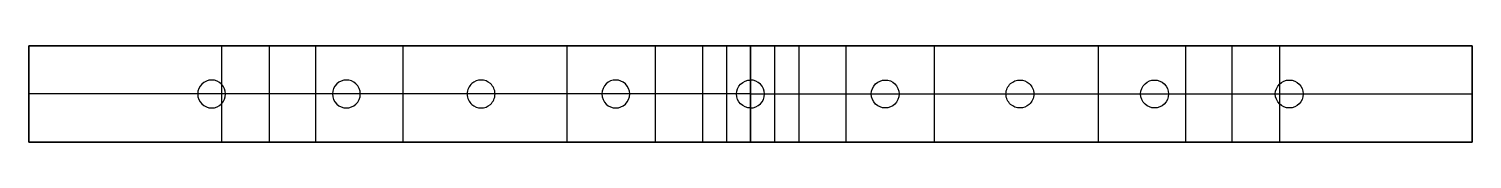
# Model space of a CAD drawing. Header units: millimetres. Extents: x -87 to 63, y -13 to -3.
import ezdxf

# ---------------------------------------------------------------- set-up
doc = ezdxf.new("R2010")
doc.units = ezdxf.units.MM
doc.header["$MEASUREMENT"] = 0
doc.layers.add('Layer 02', color=192, linetype='Continuous', true_color=0x7d26cd)

msp = doc.modelspace()

# ---------------------------------------------------------------- linework, layer by layer
at = {"layer": 'Layer 02'}
for p, q in [((-87.42, -12.87, 6.25), (-87.42, -2.87, 6.25)), ((-12.42, -12.87, -16.25), (-12.42, -2.87, -16.25)), ((-12.42, -12.87, -16.25), (-12.42, -2.87, -16.25)), ((62.58, -12.87, 6.25), (62.58, -2.87, 6.25)), ((-87.42, -7.87, 2.5), (-87.42, -7.87, 10)), ((-12.42, -7.87, -12.5), (-12.42, -7.87, -20)), ((-12.42, -7.87, -12.5), (-12.42, -7.87, -20)), ((62.58, -7.87, 2.5), (62.58, -7.87, 10))]:
    msp.add_line(p, q, dxfattribs=at)
at = {"layer": 'Layer 02', "extrusion": (2.70325e-17, -1, 4.05905e-16)}
msp.add_open_spline([(-12.42, -2.87, -20), (-13.25, -2.87, -20.02), (-14.09, -2.87, -20.03), (-15.76, -2.87, -19.97), (-16.59, -2.87, -19.9), (-19.08, -2.87, -19.58), (-20.72, -2.87, -19.22), (-25.52, -2.87, -17.77), (-28.56, -2.87, -16.34), (-37.34, -2.87, -11.48), (-42.75, -2.87, -7.51), (-51.46, -2.87, -2.53), (-54.46, -2.87, -1.03), (-59.2, -2.87, 0.62), (-60.81, -2.87, 1.07), (-64.08, -2.87, 1.79), (-65.72, -2.87, 2.07), (-74.03, -2.87, 3.09), (-80.75, -2.87, 2.83), (-87.42, -2.87, 2.5)], degree=3, knots=[0, 0, 0, 0, 2.50737, 2.50737, 5.01474, 5.01474, 10.029479, 10.029479, 20.058959, 20.058959, 40.117918, 40.117918, 50.147397, 50.147397, 55.162137, 55.162137, 60.176877, 60.176877, 80.235836, 80.235836, 80.235836, 80.235836], dxfattribs=at)
at = {"layer": 'Layer 02'}
for points in [[(-87.42, -2.87, 2.5), (-87.42, -7.87, 2.5), (-87.42, -12.87, 2.5)], [(-87.42, -2.87, 10), (-87.42, -7.87, 10), (-87.42, -12.87, 10)], [(-87.42, -2.87, 7.5), (-87.42, -2.87, 8.75), (-87.42, -2.87, 10)], [(-87.42, -2.87, 2.5), (-87.42, -2.87, 5), (-87.42, -2.87, 7.5)], [(-87.42, -12.87, 2.5), (-87.42, -7.87, 2.5), (-87.42, -2.87, 2.5)], [(-87.42, -2.87, 10), (-87.42, -7.87, 10), (-87.42, -12.87, 10)], [(-67.39, -2.87, 2.27), (-67.39, -7.87, 2.27), (-67.39, -12.87, 2.27)], [(-67.39, -2.87, 9.77), (-67.39, -4.86, 9.77), (-67.39, -6.85, 9.77)], [(-62.44, -2.87, 1.43), (-62.44, -7.87, 1.43), (-62.44, -12.87, 1.43)], [(-62.44, -2.87, 8.93), (-62.44, -7.87, 8.93), (-62.44, -12.87, 8.93)], [(-57.62, -2.87, 0.07), (-57.62, -7.87, 0.07), (-57.62, -12.87, 0.07)], [(-57.62, -2.87, 7.57), (-57.62, -7.87, 7.57), (-57.62, -12.87, 7.57)], [(-48.55, -2.87, -4.19), (-48.55, -7.87, -4.19), (-48.55, -12.87, -4.19)], [(-48.55, -2.87, 3.31), (-48.55, -7.87, 3.31), (-48.55, -12.87, 3.31)], [(-31.49, -2.87, -14.72), (-31.49, -7.87, -14.72), (-31.49, -12.87, -14.72)], [(-31.49, -2.87, -7.22), (-31.49, -7.87, -7.22), (-31.49, -12.87, -7.22)], [(-22.32, -2.87, -18.74), (-22.32, -7.87, -18.74), (-22.32, -12.87, -18.74)], [(-22.32, -2.87, -11.24), (-22.32, -7.87, -11.24), (-22.32, -12.87, -11.24)], [(-17.42, -2.87, -19.8), (-17.42, -7.87, -19.8), (-17.42, -12.87, -19.8)], [(-17.42, -2.87, -12.3), (-17.42, -7.87, -12.3), (-17.42, -12.87, -12.3)], [(-14.92, -2.87, -20), (-14.92, -7.87, -20), (-14.92, -12.87, -20)], [(-14.92, -2.87, -12.5), (-14.92, -7.87, -12.5), (-14.92, -12.87, -12.5)], [(-12.42, -12.87, -20), (-12.42, -7.87, -20), (-12.42, -2.87, -20)], [(-12.42, -6.42, -12.5), (-12.42, -4.65, -12.5), (-12.42, -2.87, -12.5)], [(-12.42, -12.87, -12.5), (-12.42, -7.87, -12.5), (-12.42, -2.87, -12.5)], [(-12.42, -2.87, -20), (-12.42, -7.87, -20), (-12.42, -12.87, -20)], [(-12.42, -2.87, -12.5), (-12.42, -2.87, -16.25), (-12.42, -2.87, -20)], [(-12.42, -12.87, -12.5), (-12.42, -7.87, -12.5), (-12.42, -2.87, -12.5)], [(-12.42, -2.87, -20), (-12.42, -7.87, -20), (-12.42, -12.87, -20)], [(-12.42, -2.87, -12.5), (-12.42, -2.87, -16.25), (-12.42, -2.87, -20)], [(-9.91, -2.87, -20), (-9.91, -7.87, -20), (-9.91, -12.87, -20)], [(-9.91, -2.87, -12.5), (-9.91, -7.87, -12.5), (-9.91, -12.87, -12.5)], [(-7.41, -2.87, -19.8), (-7.41, -7.87, -19.8), (-7.41, -12.87, -19.8)], [(-7.41, -2.87, -12.3), (-7.41, -7.87, -12.3), (-7.41, -12.87, -12.3)], [(-2.51, -2.87, -18.74), (-2.51, -7.87, -18.74), (-2.51, -12.87, -18.74)], [(-2.51, -2.87, -11.24), (-2.51, -7.87, -11.24), (-2.51, -12.87, -11.24)], [(6.66, -2.87, -14.72), (6.66, -7.87, -14.72), (6.66, -12.87, -14.72)], [(6.66, -2.87, -7.22), (6.66, -7.87, -7.22), (6.66, -12.87, -7.22)], [(23.72, -2.87, -4.19), (23.72, -7.87, -4.19), (23.72, -12.87, -4.19)], [(23.72, -2.87, 3.31), (23.72, -7.87, 3.31), (23.72, -12.87, 3.31)], [(32.79, -2.87, 0.07), (32.79, -7.87, 0.07), (32.79, -12.87, 0.07)], [(32.79, -2.87, 7.57), (32.79, -7.87, 7.57), (32.79, -12.87, 7.57)], [(37.61, -2.87, 1.43), (37.61, -7.87, 1.43), (37.61, -12.87, 1.43)], [(37.61, -2.87, 8.93), (37.61, -7.87, 8.93), (37.61, -12.87, 8.93)], [(42.55, -2.87, 2.27), (42.55, -7.87, 2.27), (42.55, -12.87, 2.27)], [(42.55, -2.87, 9.77), (42.55, -4.86, 9.77), (42.55, -6.85, 9.77)], [(62.58, -2.87, 2.5), (62.58, -7.87, 2.5), (62.58, -12.87, 2.5)], [(62.58, -2.87, 10), (62.58, -7.87, 10), (62.58, -12.87, 10)], [(62.58, -2.87, 7.5), (62.58, -2.87, 8.75), (62.58, -2.87, 10)], [(62.58, -2.87, 2.5), (62.58, -2.87, 5), (62.58, -2.87, 7.5)], [(62.58, -12.87, 2.5), (62.58, -7.87, 2.5), (62.58, -2.87, 2.5)], [(62.58, -2.87, 10), (62.58, -7.87, 10), (62.58, -12.87, 10)], [(-67.39, -8.89, 9.77), (-67.39, -10.88, 9.77), (-67.39, -12.87, 9.77)], [(42.55, -8.89, 9.77), (42.55, -10.88, 9.77), (42.55, -12.87, 9.77)], [(-12.42, -12.87, -12.5), (-12.42, -11.1, -12.5), (-12.42, -9.32, -12.5)], [(-87.42, -12.87, 10), (-87.42, -12.87, 6.25), (-87.42, -12.87, 2.5)], [(-67.39, -12.87, 9.77), (-67.39, -12.87, 6.02), (-67.39, -12.87, 2.27)], [(-62.44, -12.87, 8.93), (-62.44, -12.87, 5.18), (-62.44, -12.87, 1.43)], [(-57.62, -12.87, 7.57), (-57.62, -12.87, 3.82), (-57.62, -12.87, 0.07)], [(-48.55, -12.87, 3.31), (-48.55, -12.87, -0.44), (-48.55, -12.87, -4.19)], [(-31.49, -12.87, -7.22), (-31.49, -12.87, -10.97), (-31.49, -12.87, -14.72)], [(-22.32, -12.87, -11.24), (-22.32, -12.87, -14.99), (-22.32, -12.87, -18.74)], [(-17.42, -12.87, -12.3), (-17.42, -12.87, -16.05), (-17.42, -12.87, -19.8)], [(-14.92, -12.87, -12.5), (-14.92, -12.87, -16.25), (-14.92, -12.87, -20)], [(-12.42, -12.87, -20), (-12.42, -12.87, -16.25), (-12.42, -12.87, -12.5)], [(-12.42, -12.87, -20), (-12.42, -12.87, -16.25), (-12.42, -12.87, -12.5)], [(-12.42, -12.87, -20), (-12.42, -12.87, -16.25), (-12.42, -12.87, -12.5)], [(-9.91, -12.87, -12.5), (-9.91, -12.87, -16.25), (-9.91, -12.87, -20)], [(-7.41, -12.87, -12.3), (-7.41, -12.87, -16.05), (-7.41, -12.87, -19.8)], [(-2.51, -12.87, -11.24), (-2.51, -12.87, -14.99), (-2.51, -12.87, -18.74)], [(6.66, -12.87, -7.22), (6.66, -12.87, -10.97), (6.66, -12.87, -14.72)], [(23.72, -12.87, 3.31), (23.72, -12.87, -0.44), (23.72, -12.87, -4.19)], [(32.79, -12.87, 7.57), (32.79, -12.87, 3.82), (32.79, -12.87, 0.07)], [(37.61, -12.87, 8.93), (37.61, -12.87, 5.18), (37.61, -12.87, 1.43)], [(42.55, -12.87, 9.77), (42.55, -12.87, 6.02), (42.55, -12.87, 2.27)], [(62.58, -12.87, 10), (62.58, -12.87, 6.25), (62.58, -12.87, 2.5)]]:
    msp.add_open_spline(points, degree=2, dxfattribs=at)
at = {"layer": 'Layer 02', "extrusion": (-1.59981e-15, -1, -5.33269e-15)}
for points, knots in [([(-87.42, -2.87, 2.5), (-80.75, -2.87, 2.83), (-74.03, -2.87, 3.09), (-64.07, -2.87, 1.86), (-60.78, -2.87, 1.17), (-54.46, -2.87, -1.03), (-51.46, -2.87, -2.53), (-42.75, -2.87, -7.51), (-37.34, -2.87, -11.48), (-28.56, -2.87, -16.34), (-25.52, -2.87, -17.77), (-20.72, -2.87, -19.22), (-19.08, -2.87, -19.58), (-16.59, -2.87, -19.9), (-15.76, -2.87, -19.97), (-14.09, -2.87, -20.03), (-13.25, -2.87, -20.02), (-12.42, -2.87, -20)], [0, 0, 0, 0, 20.058959, 20.058959, 30.088438, 30.088438, 40.117918, 40.117918, 60.176877, 60.176877, 70.206356, 70.206356, 75.221096, 75.221096, 77.728466, 77.728466, 80.235836, 80.235836, 80.235836, 80.235836]), ([(-12.42, -2.87, -12.5), (-13.25, -2.87, -12.52), (-14.09, -2.87, -12.53), (-15.76, -2.87, -12.47), (-16.59, -2.87, -12.4), (-19.08, -2.87, -12.08), (-20.72, -2.87, -11.72), (-25.52, -2.87, -10.27), (-28.56, -2.87, -8.84), (-37.34, -2.87, -3.98), (-42.75, -2.87, -0.01), (-51.46, -2.87, 4.97), (-54.46, -2.87, 6.47), (-60.78, -2.87, 8.67), (-64.07, -2.87, 9.36), (-74.03, -2.87, 10.59), (-80.75, -2.87, 10.33), (-87.42, -2.87, 10)], [-80.235836, -80.235836, -80.235836, -80.235836, -77.728466, -77.728466, -75.221096, -75.221096, -70.206356, -70.206356, -60.176877, -60.176877, -40.117918, -40.117918, -30.088438, -30.088438, -20.058959, -20.058959, 0, 0, 0, 0]), ([(-87.42, -2.87, 7.5), (-80.75, -2.87, 7.83), (-74.03, -2.87, 8.09), (-64.07, -2.87, 6.86), (-60.78, -2.87, 6.17), (-54.46, -2.87, 3.97), (-51.46, -2.87, 2.47), (-42.75, -2.87, -2.51), (-37.34, -2.87, -6.48), (-28.56, -2.87, -11.34), (-25.52, -2.87, -12.77), (-20.72, -2.87, -14.22), (-19.08, -2.87, -14.58), (-16.59, -2.87, -14.9), (-15.76, -2.87, -14.97), (-14.09, -2.87, -15.03), (-13.25, -2.87, -15.02), (-12.42, -2.87, -15)], [0, 0, 0, 0, 20.058959, 20.058959, 30.088438, 30.088438, 40.117918, 40.117918, 60.176877, 60.176877, 70.206356, 70.206356, 75.221096, 75.221096, 77.728466, 77.728466, 80.235836, 80.235836, 80.235836, 80.235836])]:
    msp.add_open_spline(points, degree=3, knots=knots, dxfattribs=at)
at = {"layer": 'Layer 02'}
for points, degree, knots in [([(-87.42, -2.87, 10), (-87.42, -2.87, 8.75), (-87.42, -2.87, 7.5), (-87.42, -2.87, 5), (-87.42, -2.87, 2.5)], 2, [0, 0, 0, 2.5, 2.5, 7.5, 7.5, 7.5]), ([(-67.39, -2.87, 2.27), (-67.39, -2.87, 4.77), (-67.39, -2.87, 7.27), (-67.39, -2.87, 8.52), (-67.39, -2.87, 9.77)], 2, [-7.5, -7.5, -7.5, -2.5, -2.5, 0, 0, 0]), ([(-57.62, -2.87, 0.07), (-57.62, -2.87, 2.57), (-57.62, -2.87, 5.07), (-57.62, -2.87, 6.32), (-57.62, -2.87, 7.57)], 2, [-7.5, -7.5, -7.5, -2.5, -2.5, 0, 0, 0]), ([(-48.55, -2.87, -4.19), (-48.55, -2.87, -1.69), (-48.55, -2.87, 0.81), (-48.55, -2.87, 2.06), (-48.55, -2.87, 3.31)], 2, [-7.5, -7.5, -7.5, -2.5, -2.5, 0, 0, 0]), ([(-31.49, -2.87, -14.72), (-31.49, -2.87, -12.22), (-31.49, -2.87, -9.72), (-31.49, -2.87, -8.47), (-31.49, -2.87, -7.22)], 2, [-7.5, -7.5, -7.5, -2.5, -2.5, 0, 0, 0]), ([(-22.32, -2.87, -18.74), (-22.32, -2.87, -16.24), (-22.32, -2.87, -13.74), (-22.32, -2.87, -12.49), (-22.32, -2.87, -11.24)], 2, [-7.5, -7.5, -7.5, -2.5, -2.5, 0, 0, 0]), ([(-17.42, -2.87, -19.8), (-17.42, -2.87, -17.3), (-17.42, -2.87, -14.8), (-17.42, -2.87, -13.55), (-17.42, -2.87, -12.3)], 2, [-7.5, -7.5, -7.5, -2.5, -2.5, 0, 0, 0]), ([(-14.92, -2.87, -20), (-14.92, -2.87, -17.5), (-14.92, -2.87, -15), (-14.92, -2.87, -13.75), (-14.92, -2.87, -12.5)], 2, [-7.5, -7.5, -7.5, -2.5, -2.5, 0, 0, 0]), ([(-12.42, -2.87, -20), (-12.42, -2.87, -17.5), (-12.42, -2.87, -15), (-12.42, -2.87, -13.75), (-12.42, -2.87, -12.5)], 2, [-7.5, -7.5, -7.5, -2.5, -2.5, 0, 0, 0]), ([(-9.91, -2.87, -20), (-9.91, -2.87, -17.5), (-9.91, -2.87, -15), (-9.91, -2.87, -13.75), (-9.91, -2.87, -12.5)], 2, [-7.5, -7.5, -7.5, -2.5, -2.5, 0, 0, 0]), ([(-7.41, -2.87, -19.8), (-7.41, -2.87, -17.3), (-7.41, -2.87, -14.8), (-7.41, -2.87, -13.55), (-7.41, -2.87, -12.3)], 2, [-7.5, -7.5, -7.5, -2.5, -2.5, 0, 0, 0]), ([(-2.51, -2.87, -18.74), (-2.51, -2.87, -16.24), (-2.51, -2.87, -13.74), (-2.51, -2.87, -12.49), (-2.51, -2.87, -11.24)], 2, [-7.5, -7.5, -7.5, -2.5, -2.5, 0, 0, 0]), ([(6.66, -2.87, -14.72), (6.66, -2.87, -12.22), (6.66, -2.87, -9.72), (6.66, -2.87, -8.47), (6.66, -2.87, -7.22)], 2, [-7.5, -7.5, -7.5, -2.5, -2.5, 0, 0, 0]), ([(23.72, -2.87, -4.19), (23.72, -2.87, -1.69), (23.72, -2.87, 0.81), (23.72, -2.87, 2.06), (23.72, -2.87, 3.31)], 2, [-7.5, -7.5, -7.5, -2.5, -2.5, 0, 0, 0]), ([(32.79, -2.87, 0.07), (32.79, -2.87, 2.57), (32.79, -2.87, 5.07), (32.79, -2.87, 6.32), (32.79, -2.87, 7.57)], 2, [-7.5, -7.5, -7.5, -2.5, -2.5, 0, 0, 0]), ([(42.55, -2.87, 2.27), (42.55, -2.87, 4.77), (42.55, -2.87, 7.27), (42.55, -2.87, 8.52), (42.55, -2.87, 9.77)], 2, [-7.5, -7.5, -7.5, -2.5, -2.5, 0, 0, 0]), ([(62.58, -2.87, 10), (62.58, -2.87, 8.75), (62.58, -2.87, 7.5), (62.58, -2.87, 5), (62.58, -2.87, 2.5)], 2, [0, 0, 0, 2.5, 2.5, 7.5, 7.5, 7.5]), ([(-69.87, -7.87, 10.03), (-69.87, -7.48, 10.03), (-69.71, -7.12, 10.02), (-69.17, -6.57, 9.97), (-68.8, -6.42, 9.93), (-68.42, -6.42, 9.89), (-68.03, -6.42, 9.85), (-67.66, -6.58, 9.81), (-67.39, -6.85, 9.77), (-67.12, -7.12, 9.74), (-66.97, -7.49, 9.72), (-66.97, -7.87, 9.72), (-66.97, -8.25, 9.72), (-67.12, -8.62, 9.74), (-67.39, -8.89, 9.77), (-67.66, -9.17, 9.81), (-68.03, -9.32, 9.85), (-68.42, -9.32, 9.89), (-68.8, -9.32, 9.93), (-69.17, -9.17, 9.97), (-69.71, -8.63, 10.02), (-69.87, -8.26, 10.03), (-69.87, -7.87, 10.03)], 3, [0, 0, 0, 0, 1.171432, 1.171432, 2.342208, 2.342208, 2.342208, 3.524543, 3.524543, 3.524543, 4.68682, 4.68682, 4.68682, 5.849098, 5.849098, 5.849098, 7.031432, 7.031432, 7.031432, 8.202209, 8.202209, 9.373641, 9.373641, 9.373641, 9.373641]), ([(-55.87, -7.87, 6.92), (-55.87, -7.46, 6.92), (-55.7, -7.09, 6.85), (-55.14, -6.56, 6.62), (-54.78, -6.42, 6.47), (-54.42, -6.42, 6.31), (-54.05, -6.42, 6.15), (-53.69, -6.56, 5.98), (-53.14, -7.08, 5.72), (-52.97, -7.46, 5.64), (-52.97, -7.87, 5.64), (-52.97, -8.28, 5.64), (-53.14, -8.66, 5.72), (-53.69, -9.18, 5.98), (-54.05, -9.32, 6.15), (-54.42, -9.32, 6.31), (-54.78, -9.32, 6.47), (-55.14, -9.18, 6.62), (-55.7, -8.65, 6.85), (-55.87, -8.28, 6.92), (-55.87, -7.87, 6.92)], 3, [0, 0, 0, 0, 1.227448, 1.227448, 2.438716, 2.438716, 2.438716, 3.655889, 3.655889, 4.893848, 4.893848, 4.893848, 6.131807, 6.131807, 7.34898, 7.34898, 7.34898, 8.560247, 8.560247, 9.787695, 9.787695, 9.787695, 9.787695]), ([(-41.87, -7.87, -0.81), (-41.87, -7.44, -0.81), (-41.67, -7.05, -0.93), (-41.11, -6.54, -1.29), (-40.76, -6.42, -1.52), (-40.42, -6.42, -1.74), (-40.07, -6.42, -1.96), (-39.72, -6.54, -2.19), (-39.16, -7.05, -2.55), (-38.97, -7.44, -2.67), (-38.97, -7.87, -2.67), (-38.97, -8.31, -2.67), (-39.16, -8.69, -2.55), (-39.72, -9.2, -2.19), (-40.07, -9.32, -1.96), (-40.42, -9.32, -1.74), (-40.76, -9.32, -1.52), (-41.11, -9.2, -1.29), (-41.67, -8.69, -0.93), (-41.87, -8.31, -0.81), (-41.87, -7.87, -0.81)], 3, [0, 0, 0, 0, 1.299995, 1.299995, 2.566494, 2.566494, 2.566494, 3.832891, 3.832891, 5.132764, 5.132764, 5.132764, 6.432637, 6.432637, 7.699034, 7.699034, 7.699034, 8.965533, 8.965533, 10.265528, 10.265528, 10.265528, 10.265528]), ([(-27.87, -7.87, -9.08), (-27.87, -7.46, -9.08), (-27.69, -7.08, -9.16), (-27.14, -6.56, -9.41), (-26.78, -6.42, -9.57), (-26.42, -6.42, -9.73), (-26.05, -6.42, -9.89), (-25.69, -6.56, -10.03), (-25.14, -7.09, -10.26), (-24.97, -7.46, -10.32), (-24.97, -7.87, -10.32), (-24.97, -8.28, -10.32), (-25.14, -8.65, -10.26), (-25.69, -9.18, -10.03), (-26.05, -9.32, -9.89), (-26.42, -9.32, -9.73), (-26.78, -9.32, -9.57), (-27.14, -9.18, -9.41), (-27.69, -8.66, -9.16), (-27.87, -8.28, -9.08), (-27.87, -7.87, -9.08)], 3, [0, 0, 0, 0, 1.235153, 1.235153, 2.45018, 2.45018, 2.45018, 3.659171, 3.659171, 4.883373, 4.883373, 4.883373, 6.107574, 6.107574, 7.316565, 7.316565, 7.316565, 8.531592, 8.531592, 9.766745, 9.766745, 9.766745, 9.766745]), ([(-13.87, -7.87, -12.52), (-13.87, -7.49, -12.52), (-13.71, -7.12, -12.52), (-13.17, -6.57, -12.51), (-12.8, -6.42, -12.51), (-12.42, -6.42, -12.5)], 3, [0, 0, 0, 0, 1.168374, 1.168374, 2.336799, 2.336799, 2.336799, 2.336799]), ([(-12.42, -9.32, -12.5), (-12.03, -9.32, -12.51), (-11.66, -9.17, -12.51), (-11.12, -8.62, -12.52), (-10.97, -8.26, -12.52), (-10.97, -7.87, -12.52), (-10.97, -7.49, -12.52), (-11.12, -7.12, -12.52), (-11.66, -6.57, -12.51), (-12.03, -6.42, -12.51), (-12.42, -6.42, -12.5)], 3, [0, 0, 0, 0, 1.168424, 1.168424, 2.336799, 2.336799, 2.336799, 3.505173, 3.505173, 4.673598, 4.673598, 4.673598, 4.673598]), ([(3.03, -7.87, -9.08), (3.03, -7.46, -9.08), (2.86, -7.08, -9.16), (2.31, -6.56, -9.41), (1.95, -6.42, -9.57), (1.58, -6.42, -9.73), (1.22, -6.42, -9.89), (0.86, -6.56, -10.03), (0.3, -7.09, -10.26), (0.13, -7.46, -10.32), (0.13, -7.87, -10.32), (0.13, -8.28, -10.32), (0.3, -8.65, -10.26), (0.86, -9.18, -10.03), (1.22, -9.32, -9.89), (1.58, -9.32, -9.73), (1.95, -9.32, -9.57), (2.31, -9.18, -9.41), (2.86, -8.66, -9.16), (3.03, -8.28, -9.08), (3.03, -7.87, -9.08)], 3, [0, 0, 0, 0, 1.235153, 1.235153, 2.45018, 2.45018, 2.45018, 3.659171, 3.659171, 4.883373, 4.883373, 4.883373, 6.107574, 6.107574, 7.316565, 7.316565, 7.316565, 8.531592, 8.531592, 9.766745, 9.766745, 9.766745, 9.766745]), ([(17.03, -7.87, -0.81), (17.03, -7.44, -0.81), (16.84, -7.05, -0.93), (16.28, -6.54, -1.29), (15.93, -6.42, -1.52), (15.58, -6.42, -1.74), (15.24, -6.42, -1.96), (14.89, -6.54, -2.19), (14.33, -7.05, -2.55), (14.13, -7.44, -2.67), (14.13, -7.87, -2.67), (14.13, -8.31, -2.67), (14.33, -8.69, -2.55), (14.89, -9.2, -2.19), (15.24, -9.32, -1.96), (15.58, -9.32, -1.74), (15.93, -9.32, -1.52), (16.28, -9.2, -1.29), (16.84, -8.69, -0.93), (17.03, -8.31, -0.81), (17.03, -7.87, -0.81)], 3, [0, 0, 0, 0, 1.299995, 1.299995, 2.566494, 2.566494, 2.566494, 3.832891, 3.832891, 5.132764, 5.132764, 5.132764, 6.432637, 6.432637, 7.699034, 7.699034, 7.699034, 8.965533, 8.965533, 10.265528, 10.265528, 10.265528, 10.265528]), ([(31.03, -7.87, 6.92), (31.03, -7.46, 6.92), (30.86, -7.09, 6.85), (30.31, -6.56, 6.62), (29.95, -6.42, 6.47), (29.58, -6.42, 6.31), (29.22, -6.42, 6.15), (28.86, -6.56, 5.98), (28.31, -7.08, 5.72), (28.13, -7.46, 5.64), (28.13, -7.87, 5.64), (28.13, -8.28, 5.64), (28.31, -8.66, 5.72), (28.86, -9.18, 5.98), (29.22, -9.32, 6.15), (29.58, -9.32, 6.31), (29.95, -9.32, 6.47), (30.31, -9.18, 6.62), (30.86, -8.65, 6.85), (31.03, -8.28, 6.92), (31.03, -7.87, 6.92)], 3, [0, 0, 0, 0, 1.227448, 1.227448, 2.438716, 2.438716, 2.438716, 3.655889, 3.655889, 4.893848, 4.893848, 4.893848, 6.131807, 6.131807, 7.34898, 7.34898, 7.34898, 8.560247, 8.560247, 9.787695, 9.787695, 9.787695, 9.787695]), ([(45.03, -7.87, 10.03), (45.03, -7.48, 10.03), (44.88, -7.12, 10.02), (44.34, -6.57, 9.97), (43.97, -6.42, 9.93), (43.58, -6.42, 9.89), (43.2, -6.42, 9.85), (42.83, -6.58, 9.81), (42.55, -6.85, 9.77), (42.29, -7.12, 9.74), (42.13, -7.49, 9.72), (42.13, -7.87, 9.72), (42.13, -8.25, 9.72), (42.29, -8.62, 9.74), (42.55, -8.89, 9.77), (42.83, -9.17, 9.81), (43.2, -9.32, 9.85), (43.58, -9.32, 9.89), (43.97, -9.32, 9.93), (44.34, -9.17, 9.97), (44.88, -8.63, 10.02), (45.03, -8.26, 10.03), (45.03, -7.87, 10.03)], 3, [0, 0, 0, 0, 1.171432, 1.171432, 2.342208, 2.342208, 2.342208, 3.524543, 3.524543, 3.524543, 4.68682, 4.68682, 4.68682, 5.849098, 5.849098, 5.849098, 7.031432, 7.031432, 7.031432, 8.202208, 8.202208, 9.373641, 9.373641, 9.373641, 9.373641]), ([(-12.42, -9.32, -12.5), (-12.8, -9.32, -12.51), (-13.17, -9.17, -12.51), (-13.71, -8.62, -12.52), (-13.87, -8.26, -12.52), (-13.87, -7.87, -12.52)], 3, [0, 0, 0, 0, 1.168425, 1.168425, 2.336799, 2.336799, 2.336799, 2.336799]), ([(-87.42, -12.87, 10), (-87.42, -12.87, 8.75), (-87.42, -12.87, 7.5), (-87.42, -12.87, 5), (-87.42, -12.87, 2.5)], 2, [10, 10, 10, 12.5, 12.5, 17.5, 17.5, 17.5]), ([(62.58, -12.87, 10), (62.58, -12.87, 8.75), (62.58, -12.87, 7.5), (62.58, -12.87, 5), (62.58, -12.87, 2.5)], 2, [10, 10, 10, 12.5, 12.5, 17.5, 17.5, 17.5])]:
    msp.add_open_spline(points, degree=degree, knots=knots, dxfattribs=at)
at = {"layer": 'Layer 02', "extrusion": (-2.23854e-15, -1, -7.14599e-15)}
msp.add_open_spline([(-12.42, -2.87, -12.5), (-13.25, -2.87, -12.52), (-14.09, -2.87, -12.53), (-15.76, -2.87, -12.47), (-16.59, -2.87, -12.4), (-19.08, -2.87, -12.08), (-20.72, -2.87, -11.72), (-25.52, -2.87, -10.27), (-28.56, -2.87, -8.84), (-37.34, -2.87, -3.98), (-42.75, -2.87, -0.01), (-51.46, -2.87, 4.97), (-54.46, -2.87, 6.47), (-59.2, -2.87, 8.12), (-60.81, -2.87, 8.57), (-64.08, -2.87, 9.29), (-65.72, -2.87, 9.57), (-74.03, -2.87, 10.59), (-80.75, -2.87, 10.33), (-87.42, -2.87, 10)], degree=3, knots=[0, 0, 0, 0, 2.50737, 2.50737, 5.01474, 5.01474, 10.029479, 10.029479, 20.058959, 20.058959, 40.117918, 40.117918, 50.147397, 50.147397, 55.162137, 55.162137, 60.176877, 60.176877, 80.235836, 80.235836, 80.235836, 80.235836], dxfattribs=at)
at = {"layer": 'Layer 02', "extrusion": (-2.70325e-17, -1, 4.05905e-16)}
msp.add_open_spline([(-12.42, -2.87, -20), (-11.58, -2.87, -20.02), (-10.74, -2.87, -20.03), (-9.07, -2.87, -19.97), (-8.24, -2.87, -19.9), (-5.75, -2.87, -19.58), (-4.12, -2.87, -19.22), (0.69, -2.87, -17.77), (3.73, -2.87, -16.34), (12.51, -2.87, -11.48), (17.92, -2.87, -7.51), (26.62, -2.87, -2.53), (29.63, -2.87, -1.03), (34.37, -2.87, 0.62), (35.98, -2.87, 1.07), (39.24, -2.87, 1.79), (40.89, -2.87, 2.07), (49.2, -2.87, 3.09), (55.91, -2.87, 2.83), (62.58, -2.87, 2.5)], degree=3, knots=[0, 0, 0, 0, 2.50737, 2.50737, 5.01474, 5.01474, 10.029479, 10.029479, 20.058959, 20.058959, 40.117918, 40.117918, 50.147397, 50.147397, 55.162137, 55.162137, 60.176877, 60.176877, 80.235836, 80.235836, 80.235836, 80.235836], dxfattribs=at)
at = {"layer": 'Layer 02', "extrusion": (1.59981e-15, -1, -5.33269e-15)}
for points, knots in [([(62.58, -2.87, 2.5), (55.91, -2.87, 2.83), (49.2, -2.87, 3.09), (39.23, -2.87, 1.86), (35.95, -2.87, 1.17), (29.63, -2.87, -1.03), (26.62, -2.87, -2.53), (17.92, -2.87, -7.51), (12.51, -2.87, -11.48), (3.73, -2.87, -16.34), (0.69, -2.87, -17.77), (-4.12, -2.87, -19.22), (-5.75, -2.87, -19.58), (-8.24, -2.87, -19.9), (-9.07, -2.87, -19.97), (-10.74, -2.87, -20.03), (-11.58, -2.87, -20.02), (-12.42, -2.87, -20)], [0, 0, 0, 0, 20.058959, 20.058959, 30.088438, 30.088438, 40.117918, 40.117918, 60.176877, 60.176877, 70.206356, 70.206356, 75.221096, 75.221096, 77.728466, 77.728466, 80.235836, 80.235836, 80.235836, 80.235836]), ([(-12.42, -2.87, -12.5), (-11.58, -2.87, -12.52), (-10.74, -2.87, -12.53), (-9.07, -2.87, -12.47), (-8.24, -2.87, -12.4), (-5.75, -2.87, -12.08), (-4.12, -2.87, -11.72), (0.69, -2.87, -10.27), (3.73, -2.87, -8.84), (12.51, -2.87, -3.98), (17.92, -2.87, -0.01), (26.62, -2.87, 4.97), (29.63, -2.87, 6.47), (35.95, -2.87, 8.67), (39.23, -2.87, 9.36), (49.2, -2.87, 10.59), (55.91, -2.87, 10.33), (62.58, -2.87, 10)], [-80.235836, -80.235836, -80.235836, -80.235836, -77.728466, -77.728466, -75.221096, -75.221096, -70.206356, -70.206356, -60.176877, -60.176877, -40.117918, -40.117918, -30.088438, -30.088438, -20.058959, -20.058959, 0, 0, 0, 0]), ([(62.58, -2.87, 7.5), (55.91, -2.87, 7.83), (49.2, -2.87, 8.09), (39.23, -2.87, 6.86), (35.95, -2.87, 6.17), (29.63, -2.87, 3.97), (26.62, -2.87, 2.47), (17.92, -2.87, -2.51), (12.51, -2.87, -6.48), (3.73, -2.87, -11.34), (0.69, -2.87, -12.77), (-4.12, -2.87, -14.22), (-5.75, -2.87, -14.58), (-8.24, -2.87, -14.9), (-9.07, -2.87, -14.97), (-10.74, -2.87, -15.03), (-11.58, -2.87, -15.02), (-12.42, -2.87, -15)], [0, 0, 0, 0, 20.058959, 20.058959, 30.088438, 30.088438, 40.117918, 40.117918, 60.176877, 60.176877, 70.206356, 70.206356, 75.221096, 75.221096, 77.728466, 77.728466, 80.235836, 80.235836, 80.235836, 80.235836])]:
    msp.add_open_spline(points, degree=3, knots=knots, dxfattribs=at)
at = {"layer": 'Layer 02', "extrusion": (2.23854e-15, -1, -7.14599e-15)}
msp.add_open_spline([(-12.42, -2.87, -12.5), (-11.58, -2.87, -12.52), (-10.74, -2.87, -12.53), (-9.07, -2.87, -12.47), (-8.24, -2.87, -12.4), (-5.75, -2.87, -12.08), (-4.12, -2.87, -11.72), (0.69, -2.87, -10.27), (3.73, -2.87, -8.84), (12.51, -2.87, -3.98), (17.92, -2.87, -0.01), (26.62, -2.87, 4.97), (29.63, -2.87, 6.47), (34.37, -2.87, 8.12), (35.98, -2.87, 8.57), (39.24, -2.87, 9.29), (40.89, -2.87, 9.57), (49.2, -2.87, 10.59), (55.91, -2.87, 10.33), (62.58, -2.87, 10)], degree=3, knots=[0, 0, 0, 0, 2.50737, 2.50737, 5.01474, 5.01474, 10.029479, 10.029479, 20.058959, 20.058959, 40.117918, 40.117918, 50.147397, 50.147397, 55.162137, 55.162137, 60.176877, 60.176877, 80.235836, 80.235836, 80.235836, 80.235836], dxfattribs=at)
at = {"layer": 'Layer 02', "extrusion": (-1.34794e-16, -1, -1.33516e-16)}
msp.add_open_spline([(-12.42, -7.87, -20), (-13.25, -7.87, -20.02), (-14.09, -7.87, -20.03), (-15.76, -7.87, -19.97), (-16.59, -7.87, -19.9), (-19.08, -7.87, -19.58), (-20.72, -7.87, -19.22), (-25.52, -7.87, -17.77), (-28.56, -7.87, -16.34), (-37.34, -7.87, -11.48), (-42.75, -7.87, -7.51), (-51.46, -7.87, -2.53), (-54.46, -7.87, -1.03), (-59.2, -7.87, 0.62), (-60.81, -7.87, 1.07), (-64.08, -7.87, 1.79), (-65.72, -7.87, 2.07), (-74.03, -7.87, 3.09), (-80.75, -7.87, 2.83), (-87.42, -7.87, 2.5)], degree=3, knots=[0, 0, 0, 0, 2.50737, 2.50737, 5.01474, 5.01474, 10.029479, 10.029479, 20.058959, 20.058959, 40.117918, 40.117918, 50.147397, 50.147397, 55.162137, 55.162137, 60.176877, 60.176877, 80.235836, 80.235836, 80.235836, 80.235836], dxfattribs=at)
at = {"layer": 'Layer 02', "extrusion": (-7.81635e-16, -1, 7.33269e-14)}
msp.add_open_spline([(-69.87, -7.87, 10.03), (-75.7, -7.87, 10.52), (-81.58, -7.87, 10.29), (-87.42, -7.87, 10)], degree=3, dxfattribs=at)
at = {"layer": 'Layer 02', "extrusion": (2.98903e-14, -1, 1.09769e-13)}
msp.add_open_spline([(-55.87, -7.87, 6.92), (-56.44, -7.87, 7.15), (-57.03, -7.87, 7.37), (-59.2, -7.87, 8.12), (-60.81, -7.87, 8.57), (-63.94, -7.87, 9.26), (-65.45, -7.87, 9.52), (-66.97, -7.87, 9.72)], degree=3, knots=[48.27654, 48.27654, 48.27654, 48.27654, 50.147397, 50.147397, 55.162137, 55.162137, 59.754552, 59.754552, 59.754552, 59.754552], dxfattribs=at)
at = {"layer": 'Layer 02', "extrusion": (-3.19524e-14, -1, -5.19959e-14)}
msp.add_open_spline([(-41.87, -7.87, -0.81), (-44.07, -7.87, 0.61), (-46.28, -7.87, 2.01), (-50, -7.87, 4.14), (-51.47, -7.87, 4.92), (-52.97, -7.87, 5.64)], degree=3, knots=[32.262976, 32.262976, 32.262976, 32.262976, 40.117918, 40.117918, 45.106965, 45.106965, 45.106965, 45.106965], dxfattribs=at)
at = {"layer": 'Layer 02', "extrusion": (2.73433e-14, 1, 4.58691e-14)}
msp.add_open_spline([(-27.87, -7.87, -9.08), (-29.09, -7.87, -8.5), (-30.3, -7.87, -7.88), (-34.04, -7.87, -5.8), (-36.51, -7.87, -4.25), (-38.97, -7.87, -2.67)], degree=3, knots=[15.989068, 15.989068, 15.989068, 15.989068, 20.058959, 20.058959, 28.813428, 28.813428, 28.813428, 28.813428], dxfattribs=at)
at = {"layer": 'Layer 02', "extrusion": (2.6729e-14, 1, 1.28636e-13)}
msp.add_open_spline([(-13.87, -7.87, -12.52), (-14.22, -7.87, -12.52), (-14.57, -7.87, -12.51), (-15.76, -7.87, -12.47), (-16.59, -7.87, -12.4), (-19.08, -7.87, -12.08), (-20.72, -7.87, -11.72), (-23.21, -7.87, -10.96), (-24.1, -7.87, -10.66), (-24.97, -7.87, -10.32)], degree=3, knots=[1.450211, 1.450211, 1.450211, 1.450211, 2.50737, 2.50737, 5.01474, 5.01474, 10.029479, 10.029479, 12.832463, 12.832463, 12.832463, 12.832463], dxfattribs=at)
at = {"layer": 'Layer 02', "extrusion": (1.34794e-16, -1, -1.33516e-16)}
msp.add_open_spline([(-12.42, -7.87, -20), (-11.58, -7.87, -20.02), (-10.74, -7.87, -20.03), (-9.07, -7.87, -19.97), (-8.24, -7.87, -19.9), (-5.75, -7.87, -19.58), (-4.12, -7.87, -19.22), (0.69, -7.87, -17.77), (3.73, -7.87, -16.34), (12.51, -7.87, -11.48), (17.92, -7.87, -7.51), (26.62, -7.87, -2.53), (29.63, -7.87, -1.03), (34.37, -7.87, 0.62), (35.98, -7.87, 1.07), (39.24, -7.87, 1.79), (40.89, -7.87, 2.07), (49.2, -7.87, 3.09), (55.91, -7.87, 2.83), (62.58, -7.87, 2.5)], degree=3, knots=[0, 0, 0, 0, 2.50737, 2.50737, 5.01474, 5.01474, 10.029479, 10.029479, 20.058959, 20.058959, 40.117918, 40.117918, 50.147397, 50.147397, 55.162137, 55.162137, 60.176877, 60.176877, 80.235836, 80.235836, 80.235836, 80.235836], dxfattribs=at)
at = {"layer": 'Layer 02', "extrusion": (-2.66093e-14, 1, 1.29244e-13)}
msp.add_open_spline([(-10.97, -7.87, -12.52), (-10.61, -7.87, -12.52), (-10.26, -7.87, -12.51), (-9.07, -7.87, -12.47), (-8.24, -7.87, -12.4), (-5.75, -7.87, -12.08), (-4.12, -7.87, -11.72), (-1.62, -7.87, -10.96), (-0.74, -7.87, -10.66), (0.13, -7.87, -10.32)], degree=3, knots=[1.450211, 1.450211, 1.450211, 1.450211, 2.50737, 2.50737, 5.01474, 5.01474, 10.029479, 10.029479, 12.832463, 12.832463, 12.832463, 12.832463], dxfattribs=at)
at = {"layer": 'Layer 02', "extrusion": (-2.91618e-14, 1, 4.92985e-14)}
msp.add_open_spline([(3.03, -7.87, -9.08), (4.26, -7.87, -8.5), (5.47, -7.87, -7.88), (9.21, -7.87, -5.8), (11.68, -7.87, -4.25), (14.13, -7.87, -2.67)], degree=3, knots=[15.989068, 15.989068, 15.989068, 15.989068, 20.058959, 20.058959, 28.813428, 28.813428, 28.813428, 28.813428], dxfattribs=at)
at = {"layer": 'Layer 02', "extrusion": (3.10583e-14, -1, -5.05938e-14)}
msp.add_open_spline([(17.03, -7.87, -0.81), (19.24, -7.87, 0.61), (21.45, -7.87, 2.01), (25.16, -7.87, 4.14), (26.63, -7.87, 4.92), (28.13, -7.87, 5.64)], degree=3, knots=[32.262976, 32.262976, 32.262976, 32.262976, 40.117918, 40.117918, 45.106965, 45.106965, 45.106965, 45.106965], dxfattribs=at)
at = {"layer": 'Layer 02', "extrusion": (-2.89808e-14, -1, 1.04901e-13)}
msp.add_open_spline([(31.03, -7.87, 6.92), (31.61, -7.87, 7.15), (32.2, -7.87, 7.37), (34.37, -7.87, 8.12), (35.98, -7.87, 8.57), (39.11, -7.87, 9.26), (40.61, -7.87, 9.52), (42.13, -7.87, 9.72)], degree=3, knots=[48.27654, 48.27654, 48.27654, 48.27654, 50.147397, 50.147397, 55.162137, 55.162137, 59.754552, 59.754552, 59.754552, 59.754552], dxfattribs=at)
at = {"layer": 'Layer 02', "extrusion": (7.32014e-16, -1, 7.39116e-14)}
msp.add_open_spline([(45.03, -7.87, 10.03), (50.87, -7.87, 10.52), (56.74, -7.87, 10.29), (62.58, -7.87, 10)], degree=3, dxfattribs=at)
at = {"layer": 'Layer 02', "extrusion": (-2.9662e-16, -1, -6.72937e-16)}
msp.add_open_spline([(-87.42, -12.87, 2.5), (-80.75, -12.87, 2.83), (-74.03, -12.87, 3.09), (-65.72, -12.87, 2.07), (-64.08, -12.87, 1.79), (-60.81, -12.87, 1.07), (-59.2, -12.87, 0.62), (-54.46, -12.87, -1.03), (-51.46, -12.87, -2.53), (-42.75, -12.87, -7.51), (-37.34, -12.87, -11.48), (-28.56, -12.87, -16.34), (-25.52, -12.87, -17.77), (-20.72, -12.87, -19.22), (-19.08, -12.87, -19.58), (-16.59, -12.87, -19.9), (-15.76, -12.87, -19.97), (-14.09, -12.87, -20.03), (-13.25, -12.87, -20.02), (-12.42, -12.87, -20)], degree=3, knots=[-80.235836, -80.235836, -80.235836, -80.235836, -60.176877, -60.176877, -55.162137, -55.162137, -50.147397, -50.147397, -40.117918, -40.117918, -20.058959, -20.058959, -10.029479, -10.029479, -5.01474, -5.01474, -2.50737, -2.50737, 0, 0, 0, 0], dxfattribs=at)
at = {"layer": 'Layer 02', "extrusion": (-1.94192e-15, -1, -6.47306e-15)}
for points, knots in [([(-12.42, -12.87, -12.5), (-13.25, -12.87, -12.52), (-14.09, -12.87, -12.53), (-15.76, -12.87, -12.47), (-16.59, -12.87, -12.4), (-19.08, -12.87, -12.08), (-20.72, -12.87, -11.72), (-25.52, -12.87, -10.27), (-28.56, -12.87, -8.84), (-37.34, -12.87, -3.98), (-42.75, -12.87, -0.01), (-51.46, -12.87, 4.97), (-54.46, -12.87, 6.47), (-59.2, -12.87, 8.12), (-60.81, -12.87, 8.57), (-64.08, -12.87, 9.29), (-65.72, -12.87, 9.57), (-74.03, -12.87, 10.59), (-80.75, -12.87, 10.33), (-87.42, -12.87, 10)], [0, 0, 0, 0, 2.50737, 2.50737, 5.01474, 5.01474, 10.029479, 10.029479, 20.058959, 20.058959, 40.117918, 40.117918, 50.147397, 50.147397, 55.162137, 55.162137, 60.176877, 60.176877, 80.235836, 80.235836, 80.235836, 80.235836]), ([(-87.42, -12.87, 2.5), (-80.75, -12.87, 2.83), (-74.03, -12.87, 3.09), (-65.72, -12.87, 2.07), (-64.08, -12.87, 1.79), (-60.81, -12.87, 1.07), (-59.2, -12.87, 0.62), (-54.46, -12.87, -1.03), (-51.46, -12.87, -2.53), (-42.75, -12.87, -7.51), (-37.34, -12.87, -11.48), (-28.56, -12.87, -16.34), (-25.52, -12.87, -17.77), (-20.72, -12.87, -19.22), (-19.08, -12.87, -19.58), (-16.59, -12.87, -19.9), (-15.76, -12.87, -19.97), (-14.09, -12.87, -20.03), (-13.25, -12.87, -20.02), (-12.42, -12.87, -20)], [-80.235836, -80.235836, -80.235836, -80.235836, -60.176877, -60.176877, -55.162137, -55.162137, -50.147397, -50.147397, -40.117918, -40.117918, -20.058959, -20.058959, -10.029479, -10.029479, -5.01474, -5.01474, -2.50737, -2.50737, 0, 0, 0, 0]), ([(-12.42, -12.87, -16.25), (-13.25, -12.87, -16.27), (-14.09, -12.87, -16.28), (-15.76, -12.87, -16.22), (-16.59, -12.87, -16.15), (-19.08, -12.87, -15.83), (-20.72, -12.87, -15.47), (-25.52, -12.87, -14.02), (-28.56, -12.87, -12.59), (-37.34, -12.87, -7.73), (-42.75, -12.87, -3.76), (-51.46, -12.87, 1.22), (-54.46, -12.87, 2.72), (-59.2, -12.87, 4.37), (-60.81, -12.87, 4.82), (-64.08, -12.87, 5.54), (-65.72, -12.87, 5.82), (-74.03, -12.87, 6.84), (-80.75, -12.87, 6.58), (-87.42, -12.87, 6.25)], [0, 0, 0, 0, 2.50737, 2.50737, 5.01474, 5.01474, 10.029479, 10.029479, 20.058959, 20.058959, 40.117918, 40.117918, 50.147397, 50.147397, 55.162137, 55.162137, 60.176877, 60.176877, 80.235836, 80.235836, 80.235836, 80.235836])]:
    msp.add_open_spline(points, degree=3, knots=knots, dxfattribs=at)
at = {"layer": 'Layer 02', "extrusion": (-2.56219e-15, -1, -8.22484e-15)}
msp.add_open_spline([(-87.42, -12.87, 10), (-80.75, -12.87, 10.33), (-74.03, -12.87, 10.59), (-65.72, -12.87, 9.57), (-64.08, -12.87, 9.29), (-60.81, -12.87, 8.57), (-59.2, -12.87, 8.12), (-54.46, -12.87, 6.47), (-51.46, -12.87, 4.97), (-42.75, -12.87, -0.01), (-37.34, -12.87, -3.98), (-28.56, -12.87, -8.84), (-25.52, -12.87, -10.27), (-20.72, -12.87, -11.72), (-19.08, -12.87, -12.08), (-16.59, -12.87, -12.4), (-15.76, -12.87, -12.47), (-14.09, -12.87, -12.53), (-13.25, -12.87, -12.52), (-12.42, -12.87, -12.5)], degree=3, knots=[-80.235836, -80.235836, -80.235836, -80.235836, -60.176877, -60.176877, -55.162137, -55.162137, -50.147397, -50.147397, -40.117918, -40.117918, -20.058959, -20.058959, -10.029479, -10.029479, -5.01474, -5.01474, -2.50737, -2.50737, 0, 0, 0, 0], dxfattribs=at)
at = {"layer": 'Layer 02', "extrusion": (2.9662e-16, -1, -6.72937e-16)}
msp.add_open_spline([(62.58, -12.87, 2.5), (55.91, -12.87, 2.83), (49.2, -12.87, 3.09), (40.89, -12.87, 2.07), (39.24, -12.87, 1.79), (35.98, -12.87, 1.07), (34.37, -12.87, 0.62), (29.63, -12.87, -1.03), (26.62, -12.87, -2.53), (17.92, -12.87, -7.51), (12.51, -12.87, -11.48), (3.73, -12.87, -16.34), (0.69, -12.87, -17.77), (-4.12, -12.87, -19.22), (-5.75, -12.87, -19.58), (-8.24, -12.87, -19.9), (-9.07, -12.87, -19.97), (-10.74, -12.87, -20.03), (-11.58, -12.87, -20.02), (-12.42, -12.87, -20)], degree=3, knots=[-80.235836, -80.235836, -80.235836, -80.235836, -60.176877, -60.176877, -55.162137, -55.162137, -50.147397, -50.147397, -40.117918, -40.117918, -20.058959, -20.058959, -10.029479, -10.029479, -5.01474, -5.01474, -2.50737, -2.50737, 0, 0, 0, 0], dxfattribs=at)
at = {"layer": 'Layer 02', "extrusion": (1.94192e-15, -1, -6.47306e-15)}
for points, knots in [([(-12.42, -12.87, -12.5), (-11.58, -12.87, -12.52), (-10.74, -12.87, -12.53), (-9.07, -12.87, -12.47), (-8.24, -12.87, -12.4), (-5.75, -12.87, -12.08), (-4.12, -12.87, -11.72), (0.69, -12.87, -10.27), (3.73, -12.87, -8.84), (12.51, -12.87, -3.98), (17.92, -12.87, -0.01), (26.62, -12.87, 4.97), (29.63, -12.87, 6.47), (34.37, -12.87, 8.12), (35.98, -12.87, 8.57), (39.24, -12.87, 9.29), (40.89, -12.87, 9.57), (49.2, -12.87, 10.59), (55.91, -12.87, 10.33), (62.58, -12.87, 10)], [0, 0, 0, 0, 2.50737, 2.50737, 5.01474, 5.01474, 10.029479, 10.029479, 20.058959, 20.058959, 40.117918, 40.117918, 50.147397, 50.147397, 55.162137, 55.162137, 60.176877, 60.176877, 80.235836, 80.235836, 80.235836, 80.235836]), ([(62.58, -12.87, 2.5), (55.91, -12.87, 2.83), (49.2, -12.87, 3.09), (40.89, -12.87, 2.07), (39.24, -12.87, 1.79), (35.98, -12.87, 1.07), (34.37, -12.87, 0.62), (29.63, -12.87, -1.03), (26.62, -12.87, -2.53), (17.92, -12.87, -7.51), (12.51, -12.87, -11.48), (3.73, -12.87, -16.34), (0.69, -12.87, -17.77), (-4.12, -12.87, -19.22), (-5.75, -12.87, -19.58), (-8.24, -12.87, -19.9), (-9.07, -12.87, -19.97), (-10.74, -12.87, -20.03), (-11.58, -12.87, -20.02), (-12.42, -12.87, -20)], [-80.235836, -80.235836, -80.235836, -80.235836, -60.176877, -60.176877, -55.162137, -55.162137, -50.147397, -50.147397, -40.117918, -40.117918, -20.058959, -20.058959, -10.029479, -10.029479, -5.01474, -5.01474, -2.50737, -2.50737, 0, 0, 0, 0]), ([(-12.42, -12.87, -16.25), (-11.58, -12.87, -16.27), (-10.74, -12.87, -16.28), (-9.07, -12.87, -16.22), (-8.24, -12.87, -16.15), (-5.75, -12.87, -15.83), (-4.12, -12.87, -15.47), (0.69, -12.87, -14.02), (3.73, -12.87, -12.59), (12.51, -12.87, -7.73), (17.92, -12.87, -3.76), (26.62, -12.87, 1.22), (29.63, -12.87, 2.72), (34.37, -12.87, 4.37), (35.98, -12.87, 4.82), (39.24, -12.87, 5.54), (40.89, -12.87, 5.82), (49.2, -12.87, 6.84), (55.91, -12.87, 6.58), (62.58, -12.87, 6.25)], [0, 0, 0, 0, 2.50737, 2.50737, 5.01474, 5.01474, 10.029479, 10.029479, 20.058959, 20.058959, 40.117918, 40.117918, 50.147397, 50.147397, 55.162137, 55.162137, 60.176877, 60.176877, 80.235836, 80.235836, 80.235836, 80.235836])]:
    msp.add_open_spline(points, degree=3, knots=knots, dxfattribs=at)
at = {"layer": 'Layer 02', "extrusion": (2.56219e-15, -1, -8.22484e-15)}
msp.add_open_spline([(62.58, -12.87, 10), (55.91, -12.87, 10.33), (49.2, -12.87, 10.59), (40.89, -12.87, 9.57), (39.24, -12.87, 9.29), (35.98, -12.87, 8.57), (34.37, -12.87, 8.12), (29.63, -12.87, 6.47), (26.62, -12.87, 4.97), (17.92, -12.87, -0.01), (12.51, -12.87, -3.98), (3.73, -12.87, -8.84), (0.69, -12.87, -10.27), (-4.12, -12.87, -11.72), (-5.75, -12.87, -12.08), (-8.24, -12.87, -12.4), (-9.07, -12.87, -12.47), (-10.74, -12.87, -12.53), (-11.58, -12.87, -12.52), (-12.42, -12.87, -12.5)], degree=3, knots=[-80.235836, -80.235836, -80.235836, -80.235836, -60.176877, -60.176877, -55.162137, -55.162137, -50.147397, -50.147397, -40.117918, -40.117918, -20.058959, -20.058959, -10.029479, -10.029479, -5.01474, -5.01474, -2.50737, -2.50737, 0, 0, 0, 0], dxfattribs=at)

doc.saveas('drawing.dxf')
